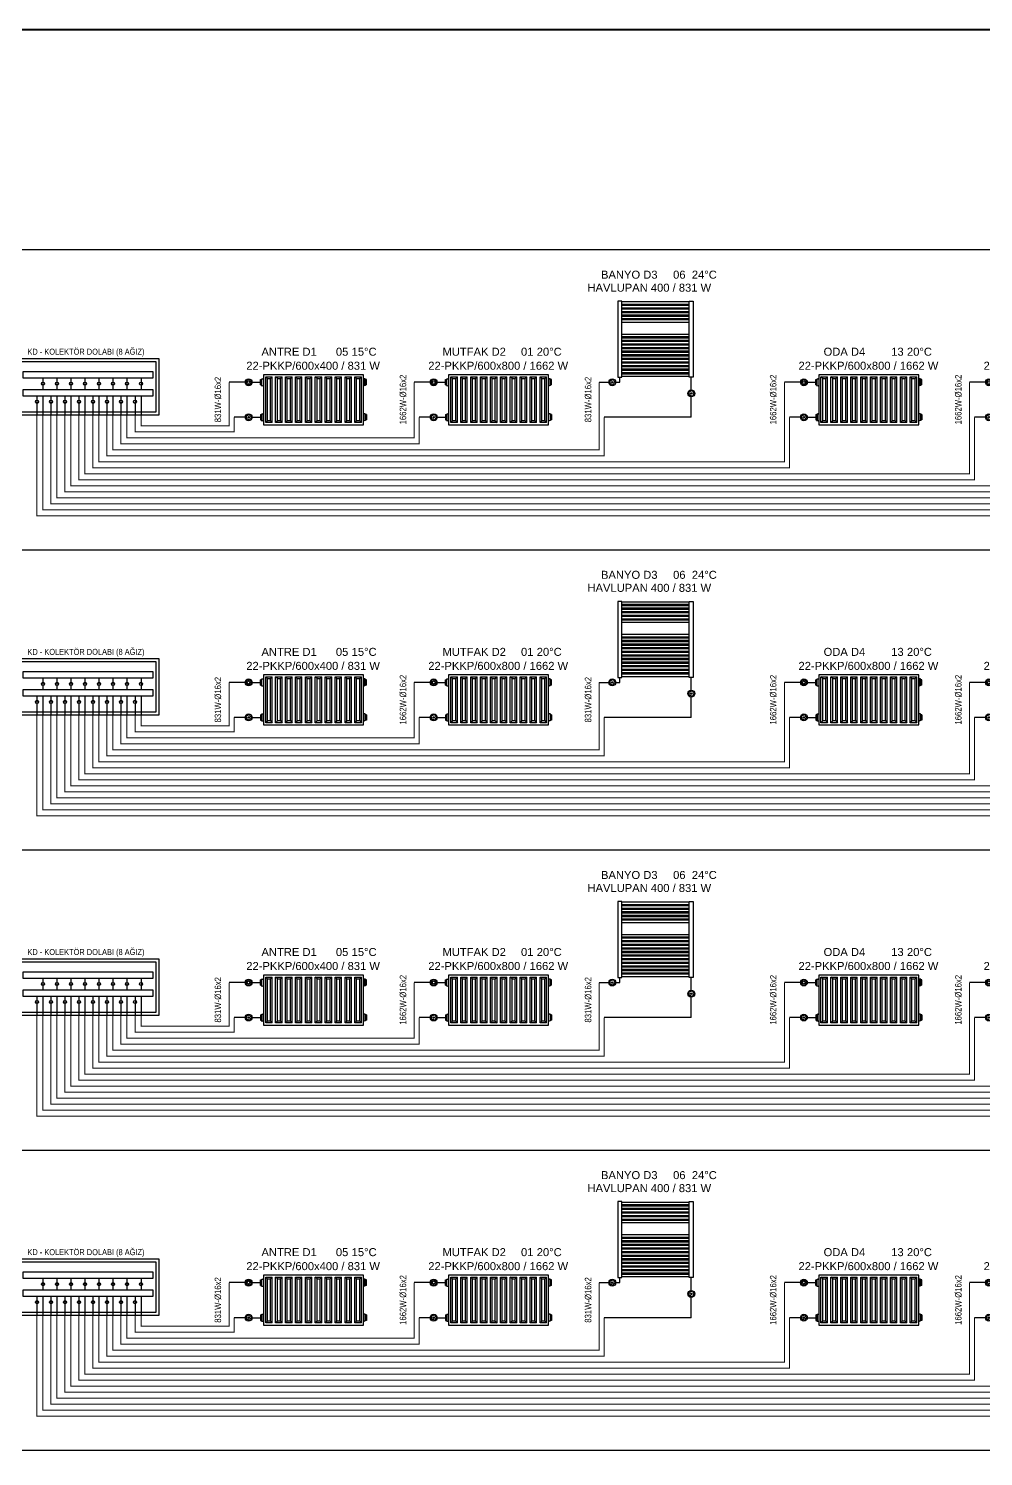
# Model space of a CAD drawing. Header units: centimetres. Extents: x -61 to 10101, y -10955 to 1521.
# Drawn here: x 2696 to 3650, y -3006 to -1579 of the extents above; entities that cross this region are included whole.
import ezdxf
from ezdxf.enums import TextEntityAlignment as Align

# ---------------------------------------------------------------- set-up
doc = ezdxf.new("R2010")
doc.units = ezdxf.units.CM
doc.linetypes.add('DASHED', pattern=[1.524, 1.27, -0.254])
doc.linetypes.add('ISITMA DONUS HATTI', pattern=[1.66, 1.57, -0.02, -0.07])
for name, color, linetype in [('MTY-ISITMA-DONUS-BORU', 30, 'ISITMA DONUS HATTI'), ('MTY-ISITMA-GIDIS-BORU', 10, 'Continuous'), ('MTY-RADYATÖR', 2, 'Continuous'), ('ROTAS-ISITMA-CAP', 41, 'Continuous'), ('ROTAS-ISITMA-DONUS', 30, 'DASHED'), ('ROTAS-ISITMA-GIDIS', 10, 'Continuous'), ('ROTAS-ISITMA-KOLEKTOR', 6, 'Continuous'), ('ROTAS-KAT-BANDI', 8, 'Continuous'), ('ROTAS-MASKE', 7, 'Continuous'), ('ROTAS-PAFTA', 7, 'Continuous'), ('ROTAS-RADYATOR', 2, 'Continuous')]:
    doc.layers.add(name, color=color, linetype=linetype)
doc.styles.add('MTYCAPLT', font='arial.ttf', dxfattribs={"width": 0.65, "height": 1})
doc.styles.add('ROTAS', font='arial.ttf')

# ---------------------------------------------------------------- blocks, each defined once
blk = doc.blocks.new('ROTAS-KOLEKTOR-SEMA-8')
for p, q in [((30, 37), (30, 25)), ((44, 37), (44, 25)), ((58, 37), (58, 25)), ((72, 37), (72, 25)), ((86, 37), (86, 25)), ((100, 37), (100, 25)), ((114, 37), (114, 25)), ((128, 37), (128, 25)), ((24, 19), (24, 0)), ((30, 19), (30, 0)), ((38, 19), (38, 0)), ((44, 19), (44, 0)), ((52, 19), (52, 0)), ((58, 19), (58, 0)), ((66, 19), (66, 0)), ((72, 19), (72, 0)), ((80, 19), (80, 0)), ((86, 19), (86, 0)), ((94, 19), (94, 0)), ((100, 19), (100, 0)), ((108, 19), (108, 0)), ((114, 19), (114, 0)), ((122, 19), (122, 0)), ((128, 19), (128, 0))]:
    blk.add_line(p, q)
for points in [[(0, 0), (146, 0), (146, 56), (0, 56)], [(3, 3), (143, 3), (143, 53), (3, 53)], [(10, 37), (140, 37), (140, 43), (10, 43)], [(10, 19), (140, 19), (140, 25), (10, 25)]]:
    blk.add_lwpolyline(points, close=True)
for centre in [(30, 31), (44, 31), (58, 31), (72, 31), (86, 31), (100, 31), (114, 31), (128, 31), (24, 13), (38, 13), (52, 13), (66, 13), (80, 13), (94, 13), (108, 13), (122, 13)]:
    blk.add_circle(centre, 1.6)
blk = doc.blocks.new('MTY-RADYATOR KOLON')
at = {"layer": 'MTY-ISITMA-DONUS-BORU'}
for p, q in [((11, 22.5), (0, 22.5)), ((17.9, 22.5), (26.3, 22.5))]:
    blk.add_line(p, q, dxfattribs=at)
at = {"layer": 'MTY-ISITMA-GIDIS-BORU'}
for p, q in [((11, 57.5), (-5, 57.5)), ((17.9, 57.5), (26.3, 57.5))]:
    blk.add_line(p, q, dxfattribs=at)
at = {"layer": 'MTY-RADYATÖR', "color": 15}
for p, q in [((11.7, 57.5), (12.5, 57.5)), ((12.3, 58.4), (11.9, 58.5)), ((12.8, 59.1), (12.5, 59.4)), ((13.4, 60), (13.6, 59.6)), ((14.5, 60.2), (14.5, 59.4)), ((15.5, 60), (15.3, 59.6)), ((16.1, 59.1), (16.4, 59.4)), ((17.2, 57.5), (16.4, 57.5)), ((16.6, 58.4), (17, 58.5)), ((26.3, 60.2), (27.2, 60.2)), ((26.3, 58.8), (26.3, 60.2)), ((26.3, 58.8), (27.2, 58.8)), ((26.3, 56.2), (26.3, 58.8)), ((27.2, 60.2), (27.2, 60.7)), ((27.2, 60.7), (27.8, 60.7)), ((27.2, 58.8), (27.2, 60.2)), ((27.2, 56.2), (27.2, 58.8)), ((27.8, 60.9), (28.8, 61)), ((27.8, 60.7), (27.8, 60.9)), ((27.8, 54.3), (27.8, 60.7)), ((31.6, 17.2), (31.6, 63)), ((31.6, 63), (38.2, 63)), ((33.4, 61.3), (31.6, 63)), ((33.4, 19), (33.4, 61.3)), ((33.4, 61.3), (36.5, 61.3)), ((36.5, 61.3), (38.2, 63)), ((36.5, 19), (36.5, 61.3)), ((38.2, 17.2), (38.2, 63)), ((41.5, 17.2), (41.5, 63)), ((43.3, 61.3), (41.5, 63)), ((41.5, 63), (48.1, 63)), ((43.3, 19), (43.3, 61.3)), ((43.3, 61.3), (46.4, 61.3)), ((46.4, 61.3), (48.1, 63)), ((46.4, 19), (46.4, 61.3)), ((48.1, 17.2), (48.1, 63)), ((51.5, 17.2), (51.5, 63)), ((53.2, 61.3), (51.5, 63)), ((51.5, 63), (58, 63)), ((53.2, 19), (53.2, 61.3)), ((53.2, 61.3), (56.3, 61.3)), ((56.3, 61.3), (58, 63)), ((56.3, 19), (56.3, 61.3)), ((58, 17.2), (58, 63)), ((61.4, 17.2), (61.4, 63)), ((61.4, 63), (67.9, 63)), ((63.1, 61.3), (61.4, 63)), ((63.1, 19), (63.1, 61.3)), ((63.1, 61.3), (66.2, 61.3)), ((66.2, 61.3), (67.9, 63)), ((66.2, 19), (66.2, 61.3)), ((67.9, 17.2), (67.9, 63)), ((71.3, 17.2), (71.3, 63)), ((71.3, 63), (77.8, 63)), ((73, 61.3), (71.3, 63)), ((73, 19), (73, 61.3)), ((73, 61.3), (76.1, 61.3)), ((76.1, 61.3), (77.8, 63)), ((76.1, 19), (76.1, 61.3)), ((77.8, 17.2), (77.8, 63)), ((81.2, 17.2), (81.2, 63)), ((81.2, 63), (87.7, 63)), ((82.9, 61.3), (81.2, 63)), ((82.9, 19), (82.9, 61.3)), ((82.9, 61.3), (86, 61.3)), ((86, 61.3), (87.7, 63)), ((86, 19), (86, 61.3)), ((87.7, 17.2), (87.7, 63)), ((91.1, 17.2), (91.1, 63)), ((91.1, 63), (97.6, 63)), ((92.8, 61.3), (91.1, 63)), ((92.8, 19), (92.8, 61.3)), ((92.8, 61.3), (95.9, 61.3)), ((95.9, 61.3), (97.6, 63)), ((95.9, 19), (95.9, 61.3)), ((97.6, 17.2), (97.6, 63)), ((101, 17.2), (101, 63)), ((101, 63), (107.5, 63)), ((102.7, 61.3), (101, 63)), ((102.7, 19), (102.7, 61.3)), ((102.7, 61.3), (105.8, 61.3)), ((105.8, 61.3), (107.5, 63)), ((105.8, 19), (105.8, 61.3)), ((107.5, 17.2), (107.5, 63)), ((110.9, 17.2), (110.9, 63)), ((110.9, 63), (117.4, 63)), ((112.6, 61.3), (110.9, 63)), ((112.6, 19), (112.6, 61.3)), ((112.6, 61.3), (115.7, 61.3)), ((115.7, 61.3), (117.4, 63)), ((115.7, 19), (115.7, 61.3)), ((117.4, 17.2), (117.4, 63)), ((120.8, 17.2), (120.8, 63)), ((120.8, 63), (127.3, 63)), ((122.5, 61.3), (120.8, 63)), ((122.5, 19), (122.5, 61.3)), ((122.5, 61.3), (125.6, 61.3)), ((125.6, 61.3), (127.3, 63)), ((125.6, 19), (125.6, 61.3)), ((127.3, 17.2), (127.3, 63)), ((130.8, 60.9), (129.8, 61)), ((130.8, 60.7), (130.8, 60.9)), ((130.8, 54.3), (130.8, 60.7)), ((131.4, 60.7), (130.8, 60.7)), ((131.4, 60.2), (131.4, 60.7)), ((132.3, 60.2), (131.4, 60.2)), ((131.4, 58.8), (131.4, 60.2)), ((132.3, 58.8), (131.4, 58.8)), ((131.4, 56.2), (131.4, 58.8)), ((132.3, 58.8), (132.3, 60.2)), ((132.3, 56.2), (132.3, 58.8)), ((12.3, 56.6), (11.9, 56.5)), ((12.8, 55.9), (12.5, 55.6)), ((13.4, 55), (13.6, 55.4)), ((14.5, 54.8), (14.5, 55.6)), ((15.5, 55), (15.3, 55.4)), ((16.1, 55.9), (16.4, 55.6)), ((16.6, 56.6), (17, 56.5)), ((26.3, 56.2), (27.2, 56.2)), ((26.3, 54.8), (26.3, 56.2)), ((26.3, 54.8), (27.2, 54.8)), ((27.2, 54.8), (27.2, 56.2)), ((27.2, 54.3), (27.2, 54.8)), ((27.2, 54.3), (27.8, 54.3)), ((27.8, 54.1), (27.8, 54.3)), ((27.8, 54.1), (28.8, 54)), ((130.8, 54.1), (129.8, 54)), ((131.4, 54.3), (130.8, 54.3)), ((130.8, 54.1), (130.8, 54.3)), ((132.3, 56.2), (131.4, 56.2)), ((131.4, 54.8), (131.4, 56.2)), ((132.3, 54.8), (131.4, 54.8)), ((131.4, 54.3), (131.4, 54.8)), ((132.3, 54.8), (132.3, 56.2)), ((15.2, 22.5), (13.8, 22.5)), ((26.3, 25.2), (27.2, 25.2)), ((26.3, 25.2), (26.3, 23.8)), ((26.3, 23.8), (27.2, 23.8)), ((26.3, 23.8), (26.3, 21.2)), ((26.3, 21.2), (27.2, 21.2)), ((26.3, 21.2), (26.3, 19.8)), ((26.3, 19.8), (27.2, 19.8)), ((27.2, 25.7), (27.8, 25.7)), ((27.2, 25.7), (27.2, 25.2)), ((27.2, 25.2), (27.2, 23.8)), ((27.2, 23.8), (27.2, 21.2)), ((27.2, 21.2), (27.2, 19.8)), ((27.2, 19.8), (27.2, 19.3)), ((27.2, 19.3), (27.8, 19.3)), ((27.8, 25.9), (28.8, 26)), ((27.8, 25.9), (27.8, 25.7)), ((27.8, 25.7), (27.8, 19.3)), ((27.8, 19.3), (27.8, 19.1)), ((27.8, 19.1), (28.8, 19)), ((33.4, 19), (31.6, 17.2)), ((38.2, 17.2), (31.6, 17.2)), ((36.5, 19), (33.4, 19)), ((36.5, 19), (38.2, 17.2)), ((43.3, 19), (41.5, 17.2)), ((48.1, 17.2), (41.5, 17.2)), ((46.4, 19), (43.3, 19)), ((46.4, 19), (48.1, 17.2)), ((53.2, 19), (51.5, 17.2)), ((58, 17.2), (51.5, 17.2)), ((56.3, 19), (53.2, 19)), ((56.3, 19), (58, 17.2)), ((63.1, 19), (61.4, 17.2)), ((67.9, 17.2), (61.4, 17.2)), ((66.2, 19), (63.1, 19)), ((66.2, 19), (67.9, 17.2)), ((73, 19), (71.3, 17.2)), ((77.8, 17.2), (71.3, 17.2)), ((76.1, 19), (73, 19)), ((76.1, 19), (77.8, 17.2)), ((82.9, 19), (81.2, 17.2)), ((87.7, 17.2), (81.2, 17.2)), ((86, 19), (82.9, 19)), ((86, 19), (87.7, 17.2)), ((92.8, 19), (91.1, 17.2)), ((97.6, 17.2), (91.1, 17.2)), ((95.9, 19), (92.8, 19)), ((95.9, 19), (97.6, 17.2)), ((102.7, 19), (101, 17.2)), ((107.5, 17.2), (101, 17.2)), ((105.8, 19), (102.7, 19)), ((105.8, 19), (107.5, 17.2)), ((112.6, 19), (110.9, 17.2)), ((117.4, 17.2), (110.9, 17.2)), ((115.7, 19), (112.6, 19)), ((115.7, 19), (117.4, 17.2)), ((122.5, 19), (120.8, 17.2)), ((127.3, 17.2), (120.8, 17.2)), ((125.6, 19), (122.5, 19)), ((125.6, 19), (127.3, 17.2)), ((130.8, 25.9), (129.8, 26)), ((130.8, 19.1), (129.8, 19)), ((130.8, 25.9), (130.8, 25.7)), ((130.8, 25.7), (130.8, 19.3)), ((131.4, 25.7), (130.8, 25.7)), ((130.8, 19.3), (130.8, 19.1)), ((131.4, 19.3), (130.8, 19.3)), ((131.4, 25.7), (131.4, 25.2)), ((132.3, 25.2), (131.4, 25.2)), ((131.4, 25.2), (131.4, 23.8)), ((132.3, 23.8), (131.4, 23.8)), ((131.4, 23.8), (131.4, 21.2)), ((132.3, 21.2), (131.4, 21.2)), ((131.4, 21.2), (131.4, 19.8)), ((132.3, 19.8), (131.4, 19.8)), ((131.4, 19.8), (131.4, 19.3)), ((132.3, 25.2), (132.3, 23.8)), ((132.3, 23.8), (132.3, 21.2)), ((132.3, 21.2), (132.3, 19.8))]:
    blk.add_line(p, q, dxfattribs=at)
blk.add_lwpolyline([(129.3, 65), (29.3, 65), (29.3, 15), (129.3, 15)], close=True, dxfattribs=at)
for centre, radius in [((14.5, 57.5), 3.45), ((14.5, 57.5), 2.72), ((14.5, 57.5), 1.41), ((14.5, 22.5), 3.45), ((14.5, 22.5), 0.697)]:
    blk.add_circle(centre, radius, dxfattribs=at)
for centre, radius, start, end in [((28.7, 61.6), 0.575, 274, 350), ((129.8, 61.6), 0.575, 190, 266), ((28.7, 53.4), 0.575, 10, 86), ((129.8, 53.4), 0.575, 94, 170), ((12.6, 23.9), 0.622, 108, 180), ((10.3, 22.5), 2.15, 320.2532, 39.7468), ((12.6, 21.1), 0.622, 180, 252), ((12.5, 28.5), 4.01, 267.9571, 308.0429), ((13.1, 18.2), 2.44, 37.6114, 106.3886), ((15.2, 24.7), 0.622, 36, 108), ((15.2, 20.3), 0.622, 252, 324), ((18.5, 25.4), 2.8, 186.5365, 245.4635), ((18.3, 19.7), 2.6, 112.1116, 175.8884), ((16.8, 22.5), 0.622, 324, 36), ((28.7, 26.6), 0.575, 274, 350), ((28.7, 18.4), 0.575, 10, 86), ((129.8, 26.6), 0.575, 190, 266), ((129.8, 18.4), 0.575, 94, 170)]:
    blk.add_arc(centre, radius, start, end, dxfattribs=at)
at = {"layer": 'MTY-RADYATÖR', "color": 2, "style": 'MTYCAPLT', "width": 0.65}
for tag, p, height in [('MAHAL_001', (63.5, 86), 10), ('RAD_001', (69.6, 72.5), 10), ('NO_001', (33.9, 42.2), 15), ('DERECE_001', (86.3, 32.4), 10)]:
    blk.add_attdef(tag, p, '', height=height, dxfattribs=at)
blk = doc.blocks.new('MTY-RADYATÖR BANYOPAN KOLON')
at = {"layer": 'MTY-ISITMA-DONUS-BORU'}
for p, q in [((87, 49.7), (87, 62.5)), ((87, 22.5), (87, 42.8)), ((87, 22.5), (0, 22.5))]:
    blk.add_line(p, q, dxfattribs=at)
at = {"layer": 'MTY-ISITMA-GIDIS-BORU'}
for p, q in [((-5, 57.5), (4.6, 57.5)), ((11.5, 57.5), (15.7, 57.5)), ((15.7, 57.5), (15.7, 62.5))]:
    blk.add_line(p, q, dxfattribs=at)
at = {"layer": 'MTY-RADYATÖR', "color": 15}
for p, q in [((8.7, 57.5), (7.3, 57.5)), ((87.7, 46.3), (86.3, 46.3))]:
    blk.add_line(p, q, dxfattribs=at)
at = {"layer": 'MTY-RADYATÖR', "color": 15, "linetype": 'ByBlock'}
for points in [[(13.7, 138.5), (13.7, 62.5)], [(17.7, 138.5), (13.7, 138.5)], [(17.7, 62.5), (17.7, 138.5)], [(84.7, 137.7), (17.7, 137.7)], [(84.7, 135.2), (17.7, 135.2)], [(84.7, 134.1), (17.7, 134.1)], [(84.7, 131.6), (17.7, 131.6)], [(84.7, 130.5), (17.7, 130.5)], [(84.7, 62.5), (84.7, 138.5)], [(84.7, 138.5), (88.7, 138.5)], [(88.7, 138.5), (88.7, 62.5)], [(84.7, 128), (17.7, 128)], [(84.7, 126.9), (17.7, 126.9)], [(84.7, 124.4), (17.7, 124.4)], [(84.7, 123.3), (17.7, 123.3)], [(84.7, 120.8), (17.7, 120.8)], [(84.7, 119.7), (17.7, 119.7)], [(84.7, 117.2), (17.7, 117.2)], [(84.7, 105.3), (17.7, 105.3)], [(84.7, 102.8), (17.7, 102.8)], [(84.7, 101.7), (17.7, 101.7)], [(84.7, 99.2), (17.7, 99.2)], [(84.7, 98.1), (17.7, 98.1)], [(84.7, 95.6), (17.7, 95.6)], [(84.7, 94.5), (17.7, 94.5)], [(84.7, 92), (17.7, 92)], [(84.7, 90.9), (17.7, 90.9)], [(84.7, 88.4), (17.7, 88.4)], [(84.7, 87.3), (17.7, 87.3)], [(84.7, 84.8), (17.7, 84.8)], [(84.7, 83.7), (17.7, 83.7)], [(84.7, 81.2), (17.7, 81.2)], [(84.7, 80.1), (17.7, 80.1)], [(84.7, 77.6), (17.7, 77.6)], [(84.7, 76.5), (17.7, 76.5)], [(84.7, 74), (17.7, 74)], [(84.7, 72.9), (17.7, 72.9)], [(13.7, 62.5), (17.7, 62.5)], [(84.7, 70.4), (17.7, 70.4)], [(84.7, 69.3), (17.7, 69.3)], [(84.7, 66.9), (17.7, 66.9)], [(84.7, 65.7), (17.7, 65.7)], [(84.7, 63.2), (17.7, 63.2)], [(88.7, 62.5), (84.7, 62.5)]]:
    blk.add_lwpolyline(points, dxfattribs=at)
at = {"layer": 'MTY-RADYATÖR', "color": 15}
for centre, radius in [((8, 57.5), 3.45), ((8, 57.5), 0.697), ((87, 46.3), 3.45), ((87, 46.3), 0.697)]:
    blk.add_circle(centre, radius, dxfattribs=at)
for centre, radius, start, end in [((6.1, 58.9), 0.622, 108, 180), ((3.8, 57.5), 2.15, 320.2532, 39.7468), ((6.1, 63.5), 4.01, 267.9571, 308.0429), ((8.7, 59.7), 0.622, 36, 108), ((12, 60.4), 2.8, 186.5365, 245.4635), ((11.8, 54.7), 2.6, 112.1116, 175.8884), ((10.4, 57.5), 0.622, 324, 36), ((6.1, 56.1), 0.622, 180, 252), ((6.6, 53.2), 2.44, 37.6114, 106.3886), ((8.7, 55.3), 0.622, 252, 324), ((85.1, 47.7), 0.622, 108, 180), ((82.8, 46.3), 2.15, 320.2532, 39.7468), ((85.1, 44.9), 0.622, 180, 252), ((85, 52.3), 4.01, 267.9571, 308.0429), ((85.6, 42), 2.44, 37.6114, 106.3886), ((87.7, 48.5), 0.622, 36, 108), ((87.7, 44.1), 0.622, 252, 324), ((91, 49.2), 2.8, 186.5365, 245.4635), ((90.8, 43.5), 2.6, 112.1116, 175.8884), ((89.3, 46.3), 0.622, 324, 36)]:
    blk.add_arc(centre, radius, start, end, dxfattribs=at)
at = {"layer": 'MTY-RADYATÖR', "style": 'MTYCAPLT', "width": 0.65}
for tag, p, height in [('MAHAL_001', (35.4, 157.7), 10), ('RAD_001', (41.5, 142.7), 10), ('DERECE_001', (32.2, 111.8), 10), ('NO_001', (40.8, 78), 15)]:
    blk.add_attdef(tag, p, '', height=height, dxfattribs=at)

msp = doc.modelspace()

# ---------------------------------------------------------------- linework, layer by layer
at = {"layer": 'ROTAS-ISITMA-DONUS', "ltscale": 12, "const_width": 1}
for points in [[(2704, -1965), (2704, -2066), (4196, -2066), (4196, -1967.5)], [(2718, -1965), (2718, -2054), (4011, -2054), (4011, -1967.5)], [(2732, -1965), (2732, -2042), (3826, -2042), (3826, -1967.5)], [(2746, -1965), (2746, -2030), (3641, -2030), (3641, -1967.5)], [(2760, -1965), (2760, -2018), (3456, -2018), (3456, -1967.5)], [(2774, -1965), (2774, -2006), (3271, -2006), (3271, -1967.5)], [(2788, -1965), (2788, -1994), (3086, -1994), (3086, -1967.5)], [(2802, -1965), (2802, -1982), (2901, -1982), (2901, -1967.5)], [(2704, -2265), (2704, -2366), (4196, -2366), (4196, -2267.5)], [(2718, -2265), (2718, -2354), (4011, -2354), (4011, -2267.5)], [(2732, -2265), (2732, -2342), (3826, -2342), (3826, -2267.5)], [(2746, -2265), (2746, -2330), (3641, -2330), (3641, -2267.5)], [(2760, -2265), (2760, -2318), (3456, -2318), (3456, -2267.5)], [(2774, -2265), (2774, -2306), (3271, -2306), (3271, -2267.5)], [(2788, -2265), (2788, -2294), (3086, -2294), (3086, -2267.5)], [(2802, -2265), (2802, -2282), (2901, -2282), (2901, -2267.5)], [(2704, -2565), (2704, -2666), (4196, -2666), (4196, -2567.5)], [(2718, -2565), (2718, -2654), (4011, -2654), (4011, -2567.5)], [(2732, -2565), (2732, -2642), (3826, -2642), (3826, -2567.5)], [(2746, -2565), (2746, -2630), (3641, -2630), (3641, -2567.5)], [(2760, -2565), (2760, -2618), (3456, -2618), (3456, -2567.5)], [(2774, -2565), (2774, -2606), (3271, -2606), (3271, -2567.5)], [(2788, -2565), (2788, -2594), (3086, -2594), (3086, -2567.5)], [(2802, -2565), (2802, -2582), (2901, -2582), (2901, -2567.5)], [(2704, -2865), (2704, -2966), (4196, -2966), (4196, -2867.5)], [(2718, -2865), (2718, -2954), (4011, -2954), (4011, -2867.5)], [(2732, -2865), (2732, -2942), (3826, -2942), (3826, -2867.5)], [(2746, -2865), (2746, -2930), (3641, -2930), (3641, -2867.5)], [(2760, -2865), (2760, -2918), (3456, -2918), (3456, -2867.5)], [(2774, -2865), (2774, -2906), (3271, -2906), (3271, -2867.5)], [(2788, -2865), (2788, -2894), (3086, -2894), (3086, -2867.5)], [(2802, -2865), (2802, -2882), (2901, -2882), (2901, -2867.5)]]:
    msp.add_lwpolyline(points, dxfattribs=at)
at = {"layer": 'ROTAS-ISITMA-GIDIS', "const_width": 1}
for points in [[(2710, -1965), (2710, -2060), (4191, -2060), (4191, -1932.5)], [(2724, -1965), (2724, -2048), (4006, -2048), (4006, -1932.5)], [(2738, -1965), (2738, -2036), (3821, -2036), (3821, -1932.5)], [(2752, -1965), (2752, -2024), (3636, -2024), (3636, -1932.5)], [(2766, -1965), (2766, -2012), (3451, -2012), (3451, -1932.5)], [(2780, -1965), (2780, -2000), (3266, -2000), (3266, -1932.5)], [(2794, -1965), (2794, -1988), (3081, -1988), (3081, -1932.5)], [(2808, -1965), (2808, -1976), (2896, -1976), (2896, -1932.5)], [(2710, -2265), (2710, -2360), (4191, -2360), (4191, -2232.5)], [(2724, -2265), (2724, -2348), (4006, -2348), (4006, -2232.5)], [(2738, -2265), (2738, -2336), (3821, -2336), (3821, -2232.5)], [(2752, -2265), (2752, -2324), (3636, -2324), (3636, -2232.5)], [(2766, -2265), (2766, -2312), (3451, -2312), (3451, -2232.5)], [(2780, -2265), (2780, -2300), (3266, -2300), (3266, -2232.5)], [(2794, -2265), (2794, -2288), (3081, -2288), (3081, -2232.5)], [(2808, -2265), (2808, -2276), (2896, -2276), (2896, -2232.5)], [(2710, -2565), (2710, -2660), (4191, -2660), (4191, -2532.5)], [(2724, -2565), (2724, -2648), (4006, -2648), (4006, -2532.5)], [(2738, -2565), (2738, -2636), (3821, -2636), (3821, -2532.5)], [(2752, -2565), (2752, -2624), (3636, -2624), (3636, -2532.5)], [(2766, -2565), (2766, -2612), (3451, -2612), (3451, -2532.5)], [(2780, -2565), (2780, -2600), (3266, -2600), (3266, -2532.5)], [(2794, -2565), (2794, -2588), (3081, -2588), (3081, -2532.5)], [(2808, -2565), (2808, -2576), (2896, -2576), (2896, -2532.5)], [(2710, -2865), (2710, -2960), (4191, -2960), (4191, -2832.5)], [(2724, -2865), (2724, -2948), (4006, -2948), (4006, -2832.5)], [(2738, -2865), (2738, -2936), (3821, -2936), (3821, -2832.5)], [(2752, -2865), (2752, -2924), (3636, -2924), (3636, -2832.5)], [(2766, -2865), (2766, -2912), (3451, -2912), (3451, -2832.5)], [(2780, -2865), (2780, -2900), (3266, -2900), (3266, -2832.5)], [(2794, -2865), (2794, -2888), (3081, -2888), (3081, -2832.5)], [(2808, -2865), (2808, -2876), (2896, -2876), (2896, -2832.5)]]:
    msp.add_lwpolyline(points, dxfattribs=at)
at = {"layer": 'ROTAS-KAT-BANDI'}
for points in [[(2000, -1800), (7400, -1800)], [(2000, -2100), (7400, -2100)], [(2000, -2400), (7400, -2400)], [(2000, -2700), (7400, -2700)], [(2000, -3000), (7400, -3000)]]:
    msp.add_lwpolyline(points, dxfattribs=at)

# ---------------------------------------------------------------- block references
at = {"layer": 'ROTAS-ISITMA-KOLEKTOR'}
for p in [(2680, -1965), (2680, -2265), (2680, -2565), (2680, -2865)]:
    msp.add_blockref('ROTAS-KOLEKTOR-SEMA-8', p, dxfattribs=at)
at = {"layer": 'ROTAS-RADYATOR'}
ref = msp.add_blockref('MTY-RADYATOR KOLON', (3641, -1990), dxfattribs=at)
ref.add_attrib('RAD_001', '22-PKKP/600x800 / 1662 W', dxfattribs={"layer": 'MTY-RADYATÖR', "color": 2, "height": 8, "style": 'MTYCAPLT'}).set_placement((3720, -1916), align=Align.MIDDLE_CENTER)
ref.add_attrib('NO_001', '03', dxfattribs={"layer": 'MTY-RADYATÖR', "color": 2, "height": 8, "style": 'MTYCAPLT'}).set_placement((3749, -1902), align=Align.MIDDLE_CENTER)
ref.add_attrib('DERECE_001', '20°C', dxfattribs={"layer": 'MTY-RADYATÖR', "color": 2, "height": 8, "style": 'MTYCAPLT'}).set_placement((3771, -1902), align=Align.MIDDLE_CENTER)
ref.add_attrib('MAHAL_001', 'ODA D5', dxfattribs={"layer": 'MTY-RADYATÖR', "color": 2, "height": 8, "style": 'MTYCAPLT'}).set_placement((3696, -1902), align=Align.MIDDLE_CENTER)
ref = msp.add_blockref('MTY-RADYATOR KOLON', (3641, -2290), dxfattribs=at)
ref.add_attrib('RAD_001', '22-PKKP/600x800 / 1662 W', dxfattribs={"layer": 'MTY-RADYATÖR', "color": 2, "height": 8, "style": 'MTYCAPLT'}).set_placement((3720, -2216), align=Align.MIDDLE_CENTER)
ref.add_attrib('NO_001', '03', dxfattribs={"layer": 'MTY-RADYATÖR', "color": 2, "height": 8, "style": 'MTYCAPLT'}).set_placement((3749, -2202), align=Align.MIDDLE_CENTER)
ref.add_attrib('DERECE_001', '20°C', dxfattribs={"layer": 'MTY-RADYATÖR', "color": 2, "height": 8, "style": 'MTYCAPLT'}).set_placement((3771, -2202), align=Align.MIDDLE_CENTER)
ref.add_attrib('MAHAL_001', 'ODA D5', dxfattribs={"layer": 'MTY-RADYATÖR', "color": 2, "height": 8, "style": 'MTYCAPLT'}).set_placement((3696, -2202), align=Align.MIDDLE_CENTER)
ref = msp.add_blockref('MTY-RADYATOR KOLON', (3641, -2590), dxfattribs=at)
ref.add_attrib('RAD_001', '22-PKKP/600x800 / 1662 W', dxfattribs={"layer": 'MTY-RADYATÖR', "color": 2, "height": 8, "style": 'MTYCAPLT'}).set_placement((3720, -2516), align=Align.MIDDLE_CENTER)
ref.add_attrib('NO_001', '03', dxfattribs={"layer": 'MTY-RADYATÖR', "color": 2, "height": 8, "style": 'MTYCAPLT'}).set_placement((3749, -2502), align=Align.MIDDLE_CENTER)
ref.add_attrib('DERECE_001', '20°C', dxfattribs={"layer": 'MTY-RADYATÖR', "color": 2, "height": 8, "style": 'MTYCAPLT'}).set_placement((3771, -2502), align=Align.MIDDLE_CENTER)
ref.add_attrib('MAHAL_001', 'ODA D5', dxfattribs={"layer": 'MTY-RADYATÖR', "color": 2, "height": 8, "style": 'MTYCAPLT'}).set_placement((3696, -2502), align=Align.MIDDLE_CENTER)
ref = msp.add_blockref('MTY-RADYATOR KOLON', (3641, -2890), dxfattribs=at)
ref.add_attrib('RAD_001', '22-PKKP/600x800 / 1662 W', dxfattribs={"layer": 'MTY-RADYATÖR', "color": 2, "height": 8, "style": 'MTYCAPLT'}).set_placement((3720, -2816), align=Align.MIDDLE_CENTER)
ref.add_attrib('NO_001', '03', dxfattribs={"layer": 'MTY-RADYATÖR', "color": 2, "height": 8, "style": 'MTYCAPLT'}).set_placement((3749, -2802), align=Align.MIDDLE_CENTER)
ref.add_attrib('DERECE_001', '20°C', dxfattribs={"layer": 'MTY-RADYATÖR', "color": 2, "height": 8, "style": 'MTYCAPLT'}).set_placement((3771, -2802), align=Align.MIDDLE_CENTER)
ref.add_attrib('MAHAL_001', 'ODA D5', dxfattribs={"layer": 'MTY-RADYATÖR', "color": 2, "height": 8, "style": 'MTYCAPLT'}).set_placement((3696, -2802), align=Align.MIDDLE_CENTER)

# ---------------------------------------------------------------- wipeouts: each hides what was drawn before it
for points in [[(3264, -1844), (3364, -1844), (3364, -1832), (3264, -1832)], [(2920.8, -1922), (3035.2, -1922), (3035.2, -1910), (2920.8, -1910)], [(3103.4, -1922), (3222.6, -1922), (3222.6, -1910), (3103.4, -1910)], [(3473.4, -1922), (3592.6, -1922), (3592.6, -1910), (3473.4, -1910)], [(3264, -2144), (3364, -2144), (3364, -2132), (3264, -2132)], [(2920.8, -2222), (3035.2, -2222), (3035.2, -2210), (2920.8, -2210)], [(3103.4, -2222), (3222.6, -2222), (3222.6, -2210), (3103.4, -2210)], [(3473.4, -2222), (3592.6, -2222), (3592.6, -2210), (3473.4, -2210)], [(3264, -2444), (3364, -2444), (3364, -2432), (3264, -2432)], [(2920.8, -2522), (3035.2, -2522), (3035.2, -2510), (2920.8, -2510)], [(3103.4, -2522), (3222.6, -2522), (3222.6, -2510), (3103.4, -2510)], [(3473.4, -2522), (3592.6, -2522), (3592.6, -2510), (3473.4, -2510)], [(3264, -2744), (3364, -2744), (3364, -2732), (3264, -2732)], [(2920.8, -2822), (3035.2, -2822), (3035.2, -2810), (2920.8, -2810)], [(3103.4, -2822), (3222.6, -2822), (3222.6, -2810), (3103.4, -2810)], [(3473.4, -2822), (3592.6, -2822), (3592.6, -2810), (3473.4, -2810)]]:
    msp.add_wipeout(points).dxf.layer = 'ROTAS-MASKE'

# ---------------------------------------------------------------- next in the draw order: wipeouts: each hides what was drawn before it
for points in [[(3272.8, -1831), (3315.2, -1831), (3315.2, -1819), (3272.8, -1819)], [(3337.2, -1831), (3350.8, -1831), (3350.8, -1819), (3337.2, -1819)], [(2705.6, -1906.5), (2797.4, -1906.5), (2797.4, -1897.5), (2705.6, -1897.5)], [(2932.8, -1908), (2975.2, -1908), (2975.2, -1896), (2932.8, -1896)], [(3000.2, -1908), (3013.8, -1908), (3013.8, -1896), (3000.2, -1896)], [(3115.4, -1908), (3162.6, -1908), (3162.6, -1896), (3115.4, -1896)], [(3185.2, -1908), (3198.8, -1908), (3198.8, -1896), (3185.2, -1896)], [(3492.6, -1908), (3525.4, -1908), (3525.4, -1896), (3492.6, -1896)], [(3555.2, -1908), (3568.8, -1908), (3568.8, -1896), (3555.2, -1896)], [(3631.6, -1971.2), (3631.6, -1931.5), (3621.9, -1931.5), (3621.9, -1971.2)], [(3272.8, -2131), (3315.2, -2131), (3315.2, -2119), (3272.8, -2119)], [(3337.2, -2131), (3350.8, -2131), (3350.8, -2119), (3337.2, -2119)], [(2705.6, -2206.5), (2797.4, -2206.5), (2797.4, -2197.5), (2705.6, -2197.5)], [(2932.8, -2208), (2975.2, -2208), (2975.2, -2196), (2932.8, -2196)], [(3000.2, -2208), (3013.8, -2208), (3013.8, -2196), (3000.2, -2196)], [(3115.4, -2208), (3162.6, -2208), (3162.6, -2196), (3115.4, -2196)], [(3185.2, -2208), (3198.8, -2208), (3198.8, -2196), (3185.2, -2196)], [(3492.6, -2208), (3525.4, -2208), (3525.4, -2196), (3492.6, -2196)], [(3555.2, -2208), (3568.8, -2208), (3568.8, -2196), (3555.2, -2196)], [(3631.6, -2271.2), (3631.6, -2231.5), (3621.9, -2231.5), (3621.9, -2271.2)], [(3272.8, -2431), (3315.2, -2431), (3315.2, -2419), (3272.8, -2419)], [(3337.2, -2431), (3350.8, -2431), (3350.8, -2419), (3337.2, -2419)], [(2705.6, -2506.5), (2797.4, -2506.5), (2797.4, -2497.5), (2705.6, -2497.5)], [(2932.8, -2508), (2975.2, -2508), (2975.2, -2496), (2932.8, -2496)], [(3000.2, -2508), (3013.8, -2508), (3013.8, -2496), (3000.2, -2496)], [(3115.4, -2508), (3162.6, -2508), (3162.6, -2496), (3115.4, -2496)], [(3185.2, -2508), (3198.8, -2508), (3198.8, -2496), (3185.2, -2496)], [(3492.6, -2508), (3525.4, -2508), (3525.4, -2496), (3492.6, -2496)], [(3555.2, -2508), (3568.8, -2508), (3568.8, -2496), (3555.2, -2496)], [(3631.6, -2571.2), (3631.6, -2531.5), (3621.9, -2531.5), (3621.9, -2571.2)], [(3272.8, -2731), (3315.2, -2731), (3315.2, -2719), (3272.8, -2719)], [(3337.2, -2731), (3350.8, -2731), (3350.8, -2719), (3337.2, -2719)], [(2932.8, -2808), (2975.2, -2808), (2975.2, -2796), (2932.8, -2796)], [(3000.2, -2808), (3013.8, -2808), (3013.8, -2796), (3000.2, -2796)], [(3115.4, -2808), (3162.6, -2808), (3162.6, -2796), (3115.4, -2796)], [(3185.2, -2808), (3198.8, -2808), (3198.8, -2796), (3185.2, -2796)], [(3492.6, -2808), (3525.4, -2808), (3525.4, -2796), (3492.6, -2796)], [(3555.2, -2808), (3568.8, -2808), (3568.8, -2796), (3555.2, -2796)], [(2705.6, -2806.5), (2797.4, -2806.5), (2797.4, -2797.5), (2705.6, -2797.5)], [(3631.6, -2871.2), (3631.6, -2831.5), (3621.9, -2831.5), (3621.9, -2871.2)]]:
    msp.add_wipeout(points).dxf.layer = 'ROTAS-MASKE'

# ---------------------------------------------------------------- next in the draw order: texts
at = {"layer": 'ROTAS-ISITMA-CAP', "style": 'ROTAS', "width": 0.85}
for p in [(3630, -1949.8), (3630, -2249.8), (3630, -2549.8), (3630, -2849.8)]:
    msp.add_text('1662W-Ø16x2', height=6.5, rotation=90, dxfattribs=at).set_placement(p, align=Align.BOTTOM_CENTER)
at = {"layer": 'ROTAS-ISITMA-KOLEKTOR', "style": 'ROTAS', "width": 0.85}
for p in [(2753, -1902), (2753, -2202), (2753, -2502), (2753, -2802)]:
    msp.add_text('KD - KOLEKTÖR DOLABI (8 AĞIZ)', height=6, dxfattribs=at).set_placement(p, align=Align.MIDDLE_CENTER)

# ---------------------------------------------------------------- next in the draw order: wipeouts: each hides what was drawn before it
for points in [[(3357.4, -1831), (3380.6, -1831), (3380.6, -1819), (3357.4, -1819)], [(3017.4, -1908), (3040.6, -1908), (3040.6, -1896), (3017.4, -1896)], [(3202.4, -1908), (3225.6, -1908), (3225.6, -1896), (3202.4, -1896)], [(3572.4, -1908), (3595.6, -1908), (3595.6, -1896), (3572.4, -1896)], [(3357.4, -2131), (3380.6, -2131), (3380.6, -2119), (3357.4, -2119)], [(3017.4, -2208), (3040.6, -2208), (3040.6, -2196), (3017.4, -2196)], [(3202.4, -2208), (3225.6, -2208), (3225.6, -2196), (3202.4, -2196)], [(3572.4, -2208), (3595.6, -2208), (3595.6, -2196), (3572.4, -2196)], [(3357.4, -2431), (3380.6, -2431), (3380.6, -2419), (3357.4, -2419)], [(3017.4, -2508), (3040.6, -2508), (3040.6, -2496), (3017.4, -2496)], [(3202.4, -2508), (3225.6, -2508), (3225.6, -2496), (3202.4, -2496)], [(3572.4, -2508), (3595.6, -2508), (3595.6, -2496), (3572.4, -2496)], [(3357.4, -2731), (3380.6, -2731), (3380.6, -2719), (3357.4, -2719)], [(3017.4, -2808), (3040.6, -2808), (3040.6, -2796), (3017.4, -2796)], [(3202.4, -2808), (3225.6, -2808), (3225.6, -2796), (3202.4, -2796)], [(3572.4, -2808), (3595.6, -2808), (3595.6, -2796), (3572.4, -2796)]]:
    msp.add_wipeout(points).dxf.layer = 'ROTAS-MASKE'

# ---------------------------------------------------------------- next in the draw order: block references
at = {"layer": 'ROTAS-RADYATOR'}
ref = msp.add_blockref('MTY-RADYATÖR BANYOPAN KOLON', (3271, -1990), dxfattribs=at)
ref.add_attrib('RAD_001', 'HAVLUPAN 400 / 831 W', dxfattribs={"layer": 'MTY-RADYATÖR', "height": 8, "style": 'MTYCAPLT'}).set_placement((3316, -1838), align=Align.MIDDLE_CENTER)
ref.add_attrib('NO_001', '06', dxfattribs={"layer": 'MTY-RADYATÖR', "height": 8, "style": 'MTYCAPLT'}).set_placement((3346, -1825), align=Align.MIDDLE_CENTER)
ref.add_attrib('DERECE_001', '24°C', dxfattribs={"layer": 'MTY-RADYATÖR', "height": 8, "style": 'MTYCAPLT'}).set_placement((3371, -1825), align=Align.MIDDLE_CENTER)
ref.add_attrib('MAHAL_001', 'BANYO D3', dxfattribs={"layer": 'MTY-RADYATÖR', "height": 8, "style": 'MTYCAPLT'}).set_placement((3296, -1825), align=Align.MIDDLE_CENTER)
ref = msp.add_blockref('MTY-RADYATOR KOLON', (2901, -1990), dxfattribs=at)
ref.add_attrib('RAD_001', '22-PKKP/600x400 / 831 W', dxfattribs={"layer": 'MTY-RADYATÖR', "color": 2, "height": 8, "style": 'MTYCAPLT'}).set_placement((2980, -1916), align=Align.MIDDLE_CENTER)
ref.add_attrib('NO_001', '05', dxfattribs={"layer": 'MTY-RADYATÖR', "color": 2, "height": 8, "style": 'MTYCAPLT'}).set_placement((3009, -1902), align=Align.MIDDLE_CENTER)
ref.add_attrib('DERECE_001', '15°C', dxfattribs={"layer": 'MTY-RADYATÖR', "color": 2, "height": 8, "style": 'MTYCAPLT'}).set_placement((3031, -1902), align=Align.MIDDLE_CENTER)
ref.add_attrib('MAHAL_001', 'ANTRE D1', dxfattribs={"layer": 'MTY-RADYATÖR', "color": 2, "height": 8, "style": 'MTYCAPLT'}).set_placement((2956, -1902), align=Align.MIDDLE_CENTER)
ref = msp.add_blockref('MTY-RADYATOR KOLON', (3086, -1990), dxfattribs=at)
ref.add_attrib('RAD_001', '22-PKKP/600x800 / 1662 W', dxfattribs={"layer": 'MTY-RADYATÖR', "color": 2, "height": 8, "style": 'MTYCAPLT'}).set_placement((3165, -1916), align=Align.MIDDLE_CENTER)
ref.add_attrib('NO_001', '01', dxfattribs={"layer": 'MTY-RADYATÖR', "color": 2, "height": 8, "style": 'MTYCAPLT'}).set_placement((3194, -1902), align=Align.MIDDLE_CENTER)
ref.add_attrib('DERECE_001', '20°C', dxfattribs={"layer": 'MTY-RADYATÖR', "color": 2, "height": 8, "style": 'MTYCAPLT'}).set_placement((3216, -1902), align=Align.MIDDLE_CENTER)
ref.add_attrib('MAHAL_001', 'MUTFAK D2', dxfattribs={"layer": 'MTY-RADYATÖR', "color": 2, "height": 8, "style": 'MTYCAPLT'}).set_placement((3141, -1902), align=Align.MIDDLE_CENTER)
ref = msp.add_blockref('MTY-RADYATOR KOLON', (3456, -1990), dxfattribs=at)
ref.add_attrib('RAD_001', '22-PKKP/600x800 / 1662 W', dxfattribs={"layer": 'MTY-RADYATÖR', "color": 2, "height": 8, "style": 'MTYCAPLT'}).set_placement((3535, -1916), align=Align.MIDDLE_CENTER)
ref.add_attrib('NO_001', '13', dxfattribs={"layer": 'MTY-RADYATÖR', "color": 2, "height": 8, "style": 'MTYCAPLT'}).set_placement((3564, -1902), align=Align.MIDDLE_CENTER)
ref.add_attrib('DERECE_001', '20°C', dxfattribs={"layer": 'MTY-RADYATÖR', "color": 2, "height": 8, "style": 'MTYCAPLT'}).set_placement((3586, -1902), align=Align.MIDDLE_CENTER)
ref.add_attrib('MAHAL_001', 'ODA D4', dxfattribs={"layer": 'MTY-RADYATÖR', "color": 2, "height": 8, "style": 'MTYCAPLT'}).set_placement((3511, -1902), align=Align.MIDDLE_CENTER)
ref = msp.add_blockref('MTY-RADYATÖR BANYOPAN KOLON', (3271, -2290), dxfattribs=at)
ref.add_attrib('RAD_001', 'HAVLUPAN 400 / 831 W', dxfattribs={"layer": 'MTY-RADYATÖR', "height": 8, "style": 'MTYCAPLT'}).set_placement((3316, -2138), align=Align.MIDDLE_CENTER)
ref.add_attrib('NO_001', '06', dxfattribs={"layer": 'MTY-RADYATÖR', "height": 8, "style": 'MTYCAPLT'}).set_placement((3346, -2125), align=Align.MIDDLE_CENTER)
ref.add_attrib('DERECE_001', '24°C', dxfattribs={"layer": 'MTY-RADYATÖR', "height": 8, "style": 'MTYCAPLT'}).set_placement((3371, -2125), align=Align.MIDDLE_CENTER)
ref.add_attrib('MAHAL_001', 'BANYO D3', dxfattribs={"layer": 'MTY-RADYATÖR', "height": 8, "style": 'MTYCAPLT'}).set_placement((3296, -2125), align=Align.MIDDLE_CENTER)
ref = msp.add_blockref('MTY-RADYATOR KOLON', (2901, -2290), dxfattribs=at)
ref.add_attrib('RAD_001', '22-PKKP/600x400 / 831 W', dxfattribs={"layer": 'MTY-RADYATÖR', "color": 2, "height": 8, "style": 'MTYCAPLT'}).set_placement((2980, -2216), align=Align.MIDDLE_CENTER)
ref.add_attrib('NO_001', '05', dxfattribs={"layer": 'MTY-RADYATÖR', "color": 2, "height": 8, "style": 'MTYCAPLT'}).set_placement((3009, -2202), align=Align.MIDDLE_CENTER)
ref.add_attrib('DERECE_001', '15°C', dxfattribs={"layer": 'MTY-RADYATÖR', "color": 2, "height": 8, "style": 'MTYCAPLT'}).set_placement((3031, -2202), align=Align.MIDDLE_CENTER)
ref.add_attrib('MAHAL_001', 'ANTRE D1', dxfattribs={"layer": 'MTY-RADYATÖR', "color": 2, "height": 8, "style": 'MTYCAPLT'}).set_placement((2956, -2202), align=Align.MIDDLE_CENTER)
ref = msp.add_blockref('MTY-RADYATOR KOLON', (3086, -2290), dxfattribs=at)
ref.add_attrib('RAD_001', '22-PKKP/600x800 / 1662 W', dxfattribs={"layer": 'MTY-RADYATÖR', "color": 2, "height": 8, "style": 'MTYCAPLT'}).set_placement((3165, -2216), align=Align.MIDDLE_CENTER)
ref.add_attrib('NO_001', '01', dxfattribs={"layer": 'MTY-RADYATÖR', "color": 2, "height": 8, "style": 'MTYCAPLT'}).set_placement((3194, -2202), align=Align.MIDDLE_CENTER)
ref.add_attrib('DERECE_001', '20°C', dxfattribs={"layer": 'MTY-RADYATÖR', "color": 2, "height": 8, "style": 'MTYCAPLT'}).set_placement((3216, -2202), align=Align.MIDDLE_CENTER)
ref.add_attrib('MAHAL_001', 'MUTFAK D2', dxfattribs={"layer": 'MTY-RADYATÖR', "color": 2, "height": 8, "style": 'MTYCAPLT'}).set_placement((3141, -2202), align=Align.MIDDLE_CENTER)
ref = msp.add_blockref('MTY-RADYATOR KOLON', (3456, -2290), dxfattribs=at)
ref.add_attrib('RAD_001', '22-PKKP/600x800 / 1662 W', dxfattribs={"layer": 'MTY-RADYATÖR', "color": 2, "height": 8, "style": 'MTYCAPLT'}).set_placement((3535, -2216), align=Align.MIDDLE_CENTER)
ref.add_attrib('NO_001', '13', dxfattribs={"layer": 'MTY-RADYATÖR', "color": 2, "height": 8, "style": 'MTYCAPLT'}).set_placement((3564, -2202), align=Align.MIDDLE_CENTER)
ref.add_attrib('DERECE_001', '20°C', dxfattribs={"layer": 'MTY-RADYATÖR', "color": 2, "height": 8, "style": 'MTYCAPLT'}).set_placement((3586, -2202), align=Align.MIDDLE_CENTER)
ref.add_attrib('MAHAL_001', 'ODA D4', dxfattribs={"layer": 'MTY-RADYATÖR', "color": 2, "height": 8, "style": 'MTYCAPLT'}).set_placement((3511, -2202), align=Align.MIDDLE_CENTER)
ref = msp.add_blockref('MTY-RADYATÖR BANYOPAN KOLON', (3271, -2590), dxfattribs=at)
ref.add_attrib('RAD_001', 'HAVLUPAN 400 / 831 W', dxfattribs={"layer": 'MTY-RADYATÖR', "height": 8, "style": 'MTYCAPLT'}).set_placement((3316, -2438), align=Align.MIDDLE_CENTER)
ref.add_attrib('NO_001', '06', dxfattribs={"layer": 'MTY-RADYATÖR', "height": 8, "style": 'MTYCAPLT'}).set_placement((3346, -2425), align=Align.MIDDLE_CENTER)
ref.add_attrib('DERECE_001', '24°C', dxfattribs={"layer": 'MTY-RADYATÖR', "height": 8, "style": 'MTYCAPLT'}).set_placement((3371, -2425), align=Align.MIDDLE_CENTER)
ref.add_attrib('MAHAL_001', 'BANYO D3', dxfattribs={"layer": 'MTY-RADYATÖR', "height": 8, "style": 'MTYCAPLT'}).set_placement((3296, -2425), align=Align.MIDDLE_CENTER)
ref = msp.add_blockref('MTY-RADYATOR KOLON', (2901, -2590), dxfattribs=at)
ref.add_attrib('RAD_001', '22-PKKP/600x400 / 831 W', dxfattribs={"layer": 'MTY-RADYATÖR', "color": 2, "height": 8, "style": 'MTYCAPLT'}).set_placement((2980, -2516), align=Align.MIDDLE_CENTER)
ref.add_attrib('NO_001', '05', dxfattribs={"layer": 'MTY-RADYATÖR', "color": 2, "height": 8, "style": 'MTYCAPLT'}).set_placement((3009, -2502), align=Align.MIDDLE_CENTER)
ref.add_attrib('DERECE_001', '15°C', dxfattribs={"layer": 'MTY-RADYATÖR', "color": 2, "height": 8, "style": 'MTYCAPLT'}).set_placement((3031, -2502), align=Align.MIDDLE_CENTER)
ref.add_attrib('MAHAL_001', 'ANTRE D1', dxfattribs={"layer": 'MTY-RADYATÖR', "color": 2, "height": 8, "style": 'MTYCAPLT'}).set_placement((2956, -2502), align=Align.MIDDLE_CENTER)
ref = msp.add_blockref('MTY-RADYATOR KOLON', (3086, -2590), dxfattribs=at)
ref.add_attrib('RAD_001', '22-PKKP/600x800 / 1662 W', dxfattribs={"layer": 'MTY-RADYATÖR', "color": 2, "height": 8, "style": 'MTYCAPLT'}).set_placement((3165, -2516), align=Align.MIDDLE_CENTER)
ref.add_attrib('NO_001', '01', dxfattribs={"layer": 'MTY-RADYATÖR', "color": 2, "height": 8, "style": 'MTYCAPLT'}).set_placement((3194, -2502), align=Align.MIDDLE_CENTER)
ref.add_attrib('DERECE_001', '20°C', dxfattribs={"layer": 'MTY-RADYATÖR', "color": 2, "height": 8, "style": 'MTYCAPLT'}).set_placement((3216, -2502), align=Align.MIDDLE_CENTER)
ref.add_attrib('MAHAL_001', 'MUTFAK D2', dxfattribs={"layer": 'MTY-RADYATÖR', "color": 2, "height": 8, "style": 'MTYCAPLT'}).set_placement((3141, -2502), align=Align.MIDDLE_CENTER)
ref = msp.add_blockref('MTY-RADYATOR KOLON', (3456, -2590), dxfattribs=at)
ref.add_attrib('RAD_001', '22-PKKP/600x800 / 1662 W', dxfattribs={"layer": 'MTY-RADYATÖR', "color": 2, "height": 8, "style": 'MTYCAPLT'}).set_placement((3535, -2516), align=Align.MIDDLE_CENTER)
ref.add_attrib('NO_001', '13', dxfattribs={"layer": 'MTY-RADYATÖR', "color": 2, "height": 8, "style": 'MTYCAPLT'}).set_placement((3564, -2502), align=Align.MIDDLE_CENTER)
ref.add_attrib('DERECE_001', '20°C', dxfattribs={"layer": 'MTY-RADYATÖR', "color": 2, "height": 8, "style": 'MTYCAPLT'}).set_placement((3586, -2502), align=Align.MIDDLE_CENTER)
ref.add_attrib('MAHAL_001', 'ODA D4', dxfattribs={"layer": 'MTY-RADYATÖR', "color": 2, "height": 8, "style": 'MTYCAPLT'}).set_placement((3511, -2502), align=Align.MIDDLE_CENTER)
ref = msp.add_blockref('MTY-RADYATÖR BANYOPAN KOLON', (3271, -2890), dxfattribs=at)
ref.add_attrib('RAD_001', 'HAVLUPAN 400 / 831 W', dxfattribs={"layer": 'MTY-RADYATÖR', "height": 8, "style": 'MTYCAPLT'}).set_placement((3316, -2738), align=Align.MIDDLE_CENTER)
ref.add_attrib('NO_001', '06', dxfattribs={"layer": 'MTY-RADYATÖR', "height": 8, "style": 'MTYCAPLT'}).set_placement((3346, -2725), align=Align.MIDDLE_CENTER)
ref.add_attrib('DERECE_001', '24°C', dxfattribs={"layer": 'MTY-RADYATÖR', "height": 8, "style": 'MTYCAPLT'}).set_placement((3371, -2725), align=Align.MIDDLE_CENTER)
ref.add_attrib('MAHAL_001', 'BANYO D3', dxfattribs={"layer": 'MTY-RADYATÖR', "height": 8, "style": 'MTYCAPLT'}).set_placement((3296, -2725), align=Align.MIDDLE_CENTER)
ref = msp.add_blockref('MTY-RADYATOR KOLON', (2901, -2890), dxfattribs=at)
ref.add_attrib('RAD_001', '22-PKKP/600x400 / 831 W', dxfattribs={"layer": 'MTY-RADYATÖR', "color": 2, "height": 8, "style": 'MTYCAPLT'}).set_placement((2980, -2816), align=Align.MIDDLE_CENTER)
ref.add_attrib('NO_001', '05', dxfattribs={"layer": 'MTY-RADYATÖR', "color": 2, "height": 8, "style": 'MTYCAPLT'}).set_placement((3009, -2802), align=Align.MIDDLE_CENTER)
ref.add_attrib('DERECE_001', '15°C', dxfattribs={"layer": 'MTY-RADYATÖR', "color": 2, "height": 8, "style": 'MTYCAPLT'}).set_placement((3031, -2802), align=Align.MIDDLE_CENTER)
ref.add_attrib('MAHAL_001', 'ANTRE D1', dxfattribs={"layer": 'MTY-RADYATÖR', "color": 2, "height": 8, "style": 'MTYCAPLT'}).set_placement((2956, -2802), align=Align.MIDDLE_CENTER)
ref = msp.add_blockref('MTY-RADYATOR KOLON', (3086, -2890), dxfattribs=at)
ref.add_attrib('RAD_001', '22-PKKP/600x800 / 1662 W', dxfattribs={"layer": 'MTY-RADYATÖR', "color": 2, "height": 8, "style": 'MTYCAPLT'}).set_placement((3165, -2816), align=Align.MIDDLE_CENTER)
ref.add_attrib('NO_001', '01', dxfattribs={"layer": 'MTY-RADYATÖR', "color": 2, "height": 8, "style": 'MTYCAPLT'}).set_placement((3194, -2802), align=Align.MIDDLE_CENTER)
ref.add_attrib('DERECE_001', '20°C', dxfattribs={"layer": 'MTY-RADYATÖR', "color": 2, "height": 8, "style": 'MTYCAPLT'}).set_placement((3216, -2802), align=Align.MIDDLE_CENTER)
ref.add_attrib('MAHAL_001', 'MUTFAK D2', dxfattribs={"layer": 'MTY-RADYATÖR', "color": 2, "height": 8, "style": 'MTYCAPLT'}).set_placement((3141, -2802), align=Align.MIDDLE_CENTER)
ref = msp.add_blockref('MTY-RADYATOR KOLON', (3456, -2890), dxfattribs=at)
ref.add_attrib('RAD_001', '22-PKKP/600x800 / 1662 W', dxfattribs={"layer": 'MTY-RADYATÖR', "color": 2, "height": 8, "style": 'MTYCAPLT'}).set_placement((3535, -2816), align=Align.MIDDLE_CENTER)
ref.add_attrib('NO_001', '13', dxfattribs={"layer": 'MTY-RADYATÖR', "color": 2, "height": 8, "style": 'MTYCAPLT'}).set_placement((3564, -2802), align=Align.MIDDLE_CENTER)
ref.add_attrib('DERECE_001', '20°C', dxfattribs={"layer": 'MTY-RADYATÖR', "color": 2, "height": 8, "style": 'MTYCAPLT'}).set_placement((3586, -2802), align=Align.MIDDLE_CENTER)
ref.add_attrib('MAHAL_001', 'ODA D4', dxfattribs={"layer": 'MTY-RADYATÖR', "color": 2, "height": 8, "style": 'MTYCAPLT'}).set_placement((3511, -2802), align=Align.MIDDLE_CENTER)

# ---------------------------------------------------------------- next in the draw order: wipeouts: each hides what was drawn before it
for points in [[(2891.6, -1969.6), (2891.6, -1933.2), (2881.9, -1933.2), (2881.9, -1969.6)], [(3076.6, -1971.2), (3076.6, -1931.5), (3066.9, -1931.5), (3066.9, -1971.2)], [(3261.6, -1969.6), (3261.6, -1933.2), (3251.9, -1933.2), (3251.9, -1969.6)], [(3446.6, -1971.2), (3446.6, -1931.5), (3436.9, -1931.5), (3436.9, -1971.2)], [(2891.6, -2269.6), (2891.6, -2233.2), (2881.9, -2233.2), (2881.9, -2269.6)], [(3076.6, -2271.2), (3076.6, -2231.5), (3066.9, -2231.5), (3066.9, -2271.2)], [(3261.6, -2269.6), (3261.6, -2233.2), (3251.9, -2233.2), (3251.9, -2269.6)], [(3446.6, -2271.2), (3446.6, -2231.5), (3436.9, -2231.5), (3436.9, -2271.2)], [(2891.6, -2569.6), (2891.6, -2533.2), (2881.9, -2533.2), (2881.9, -2569.6)], [(3076.6, -2571.2), (3076.6, -2531.5), (3066.9, -2531.5), (3066.9, -2571.2)], [(3261.6, -2569.6), (3261.6, -2533.2), (3251.9, -2533.2), (3251.9, -2569.6)], [(3446.6, -2571.2), (3446.6, -2531.5), (3436.9, -2531.5), (3436.9, -2571.2)], [(2891.6, -2869.6), (2891.6, -2833.2), (2881.9, -2833.2), (2881.9, -2869.6)], [(3076.6, -2871.2), (3076.6, -2831.5), (3066.9, -2831.5), (3066.9, -2871.2)], [(3261.6, -2869.6), (3261.6, -2833.2), (3251.9, -2833.2), (3251.9, -2869.6)], [(3446.6, -2871.2), (3446.6, -2831.5), (3436.9, -2831.5), (3436.9, -2871.2)]]:
    msp.add_wipeout(points).dxf.layer = 'ROTAS-MASKE'

# ---------------------------------------------------------------- next in the draw order: linework, layer by layer
at = {"layer": 'ROTAS-PAFTA', "const_width": 2}
msp.add_lwpolyline([(1940, -4460), (10000, -4460), (10000, -1580), (1940, -1580)], close=True, dxfattribs=at)

# ---------------------------------------------------------------- next in the draw order: texts
at = {"layer": 'ROTAS-ISITMA-CAP', "style": 'ROTAS', "width": 0.85}
for s, p in [('1662W-Ø16x2', (3075, -1949.8)), ('1662W-Ø16x2', (3445, -1949.8)), ('831W-Ø16x2', (2890, -1949.8)), ('831W-Ø16x2', (3260, -1949.8)), ('1662W-Ø16x2', (3075, -2249.8)), ('1662W-Ø16x2', (3445, -2249.8)), ('831W-Ø16x2', (2890, -2249.8)), ('831W-Ø16x2', (3260, -2249.8)), ('1662W-Ø16x2', (3075, -2549.8)), ('1662W-Ø16x2', (3445, -2549.8)), ('831W-Ø16x2', (2890, -2549.8)), ('831W-Ø16x2', (3260, -2549.8)), ('1662W-Ø16x2', (3075, -2849.8)), ('1662W-Ø16x2', (3445, -2849.8)), ('831W-Ø16x2', (2890, -2849.8)), ('831W-Ø16x2', (3260, -2849.8))]:
    msp.add_text(s, height=6.5, rotation=90, dxfattribs=at).set_placement(p, align=Align.BOTTOM_CENTER)

doc.saveas('drawing.dxf')
